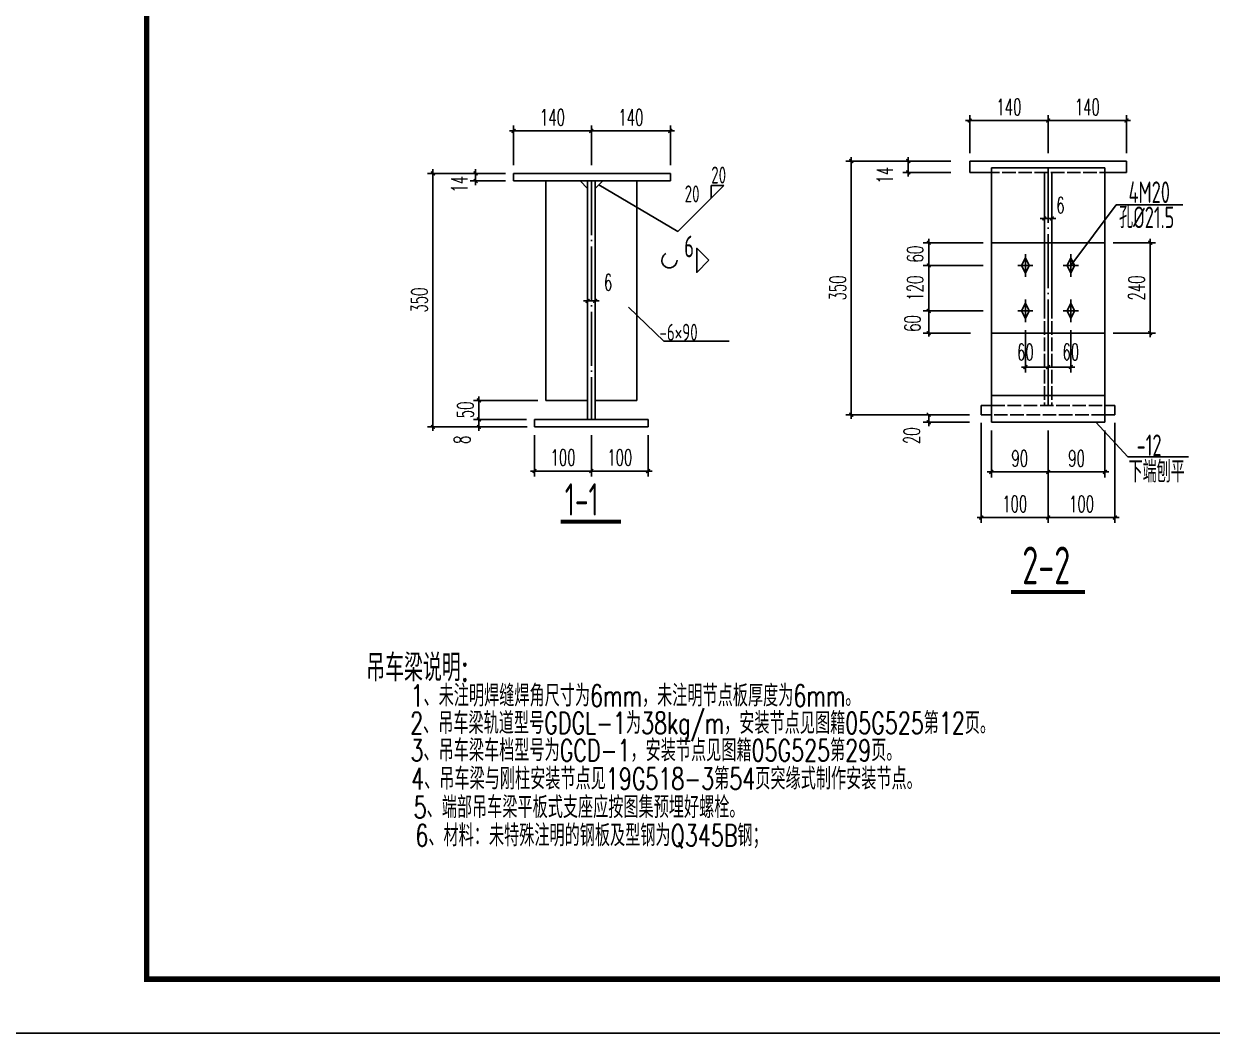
# Model space of a CAD drawing. Extents: x 14207793 to 14719554, y -1675802 to -1228715.
# Drawn here: x 14457655 to 14479635, y -1418568 to -1399893 of the extents above; entities that cross this region are included whole.
import ezdxf

# ---------------------------------------------------------------- set-up
doc = ezdxf.new("R2010")
doc.units = 0
doc.header["$LTSCALE"] = 500
doc.header["$MEASUREMENT"] = 0
for name, pattern in [('5', [1.2, 0.5, -0.1, 0.5, -0.1]), ('DOTE', [2.42, 2, -0.2, 0.02, -0.2]), ('x', [5, 3, -2])]:
    doc.linetypes.add(name, pattern=pattern)
doc.layers.get('0').update_dxf_attribs({"linetype": 'CONTINUOUS'})
doc.layers.get('DEFPOINTS').update_dxf_attribs({"color": 140, "linetype": 'CONTINUOUS'})
for name, color, linetype in [('BOLT', 2, 'CONTINUOUS'), ('DIM', 3, 'CONTINUOUS'), ('DOTE', 8, 'DOTE'), ('PUB_TITLE', 4, 'CONTINUOUS'), ('S', 2, 'CONTINUOUS'), ('SYMB', 7, 'CONTINUOUS'), ('X', 2, 'x'), ('xiangtu', 7, 'CONTINUOUS')]:
    doc.layers.add(name, color=color, linetype=linetype)
doc.styles.add('DIM_FONT', font='SIMPLEX.shx', dxfattribs={"width": 0.6})
doc.styles.add('HZ', font='txt', dxfattribs={"width": 0.8, "bigfont": 'hztxt'})
doc.styles.get("Standard").update_dxf_attribs({"font": 'SYSZ.shx', "width": 0.75, "bigfont": 'SYFS.shx'})
doc.styles.add('TSSD_REIN', font='Tssdeng.shx', dxfattribs={"width": 0.65, "bigfont": 'hztxt.shx'})
doc.dimstyles.new('副本DIMN', dxfattribs={"dimtxt": 300, "dimasz": 0.5, "dimexe": 100, "dimexo": 150, "dimgap": 100, "dimtad": 1, "dimdec": 0, "dimlfac": 2, "dimzin": 0, "dimdsep": 46, "dimtxsty": 'DIM_FONT', "dimblk": '_DIMX', "dimcen": 0.09, "dimdle": 0.6, "dimclrd": 3, "dimclre": 3, "dimclrt": 7, "dimadec": 0, "dimazin": 0, "dimtfac": 3.036, "dimtdec": 0, "dimtix": 1, "dimtmove": 2, "dimatfit": 3, "dimldrblk": '_DIMX', "dimfxl": 0, "dimtolj": 1, "dimtzin": 0, "dimarcsym": 0})

# ---------------------------------------------------------------- blocks, each defined once
blk = doc.blocks.new('_DIMX')
blk.add_line((-150, 0), (150, 0))
at = {"const_width": 50}
blk.add_lwpolyline([(-70, -70), (70, 70)], dxfattribs=at)
blk = doc.blocks.new('*D799')
at = {"color": 3, "lineweight": -2}
for p, q in [((14475150, -1402285), (14475150, -1401583)), ((14476600, -1402285), (14476600, -1401583)), ((14475150, -1401683), (14476600, -1401683))]:
    blk.add_line(p, q, dxfattribs=at)
at = {"layer": 'DEFPOINTS', "color": 0}
for p in [(14476600, -1401683), (14475150, -1402435), (14476600, -1402435)]:
    blk.add_point(p, dxfattribs=at)
at = {"color": 3, "lineweight": -2, "xscale": 0.5, "yscale": 0.5, "zscale": 0.5, "rotation": 180}
blk.add_blockref('_DIMX', (14475150, -1401683), dxfattribs=at)
at = {"color": 3, "lineweight": -2, "xscale": 0.5, "yscale": 0.5, "zscale": 0.5}
blk.add_blockref('_DIMX', (14476600, -1401683), dxfattribs=at)
at = {"color": 7, "insert": (14475875, -1401433), "char_height": 300, "attachment_point": 5, "style": 'DIM_FONT'}
blk.add_mtext('\\A1;140', dxfattribs=at)
blk = doc.blocks.new('*D800')
at = {"color": 3, "lineweight": -2}
for p, q in [((14476600, -1402285), (14476600, -1401583)), ((14478050, -1402285), (14478050, -1401583)), ((14476600, -1401683), (14478050, -1401683))]:
    blk.add_line(p, q, dxfattribs=at)
at = {"layer": 'DEFPOINTS', "color": 0}
for p in [(14478050, -1401683), (14476600, -1402435), (14478050, -1402435)]:
    blk.add_point(p, dxfattribs=at)
at = {"color": 3, "lineweight": -2, "xscale": 0.5, "yscale": 0.5, "zscale": 0.5, "rotation": 180}
blk.add_blockref('_DIMX', (14476600, -1401683), dxfattribs=at)
at = {"color": 3, "lineweight": -2, "xscale": 0.5, "yscale": 0.5, "zscale": 0.5}
blk.add_blockref('_DIMX', (14478050, -1401683), dxfattribs=at)
at = {"color": 7, "insert": (14477325, -1401433), "char_height": 300, "attachment_point": 5, "style": 'DIM_FONT'}
blk.add_mtext('\\A1;140', dxfattribs=at)
blk = doc.blocks.new('*D801')
at = {"layer": 'DEFPOINTS', "color": 0}
for p in [(14476530, -1403215), (14476670, -1403215), (14476670, -1403495)]:
    blk.add_point(p, dxfattribs=at)
at = {"layer": 'DIM', "color": 3, "lineweight": -2}
for p, q in [((14476530, -1403365), (14476530, -1403595)), ((14476670, -1403365), (14476670, -1403595)), ((14476530, -1403495), (14476529, -1403495)), ((14476530, -1403495), (14476670, -1403495)), ((14476670, -1403495), (14476671, -1403495))]:
    blk.add_line(p, q, dxfattribs=at)
at = {"layer": 'DIM', "color": 3, "lineweight": -2, "xscale": 0.5, "yscale": 0.5, "zscale": 0.5}
blk.add_blockref('_DIMX', (14476530, -1403495), dxfattribs=at)
at = {"layer": 'DIM', "color": 3, "lineweight": -2, "xscale": 0.5, "yscale": 0.5, "zscale": 0.5, "rotation": 180}
blk.add_blockref('_DIMX', (14476670, -1403495), dxfattribs=at)
at = {"layer": 'DIM', "color": 7, "insert": (14476828, -1403250), "char_height": 300, "attachment_point": 5, "style": 'DIM_FONT'}
blk.add_mtext('\\A1;6', dxfattribs=at)
blk = doc.blocks.new('*D802')
at = {"color": 3, "lineweight": -2}
for p, q in [((14475550, -1407415), (14475550, -1408284)), ((14476600, -1407415), (14476600, -1408284)), ((14475550, -1408184), (14476600, -1408184))]:
    blk.add_line(p, q, dxfattribs=at)
at = {"layer": 'DEFPOINTS', "color": 0}
for p in [(14475550, -1407265), (14476600, -1407265), (14476600, -1408184)]:
    blk.add_point(p, dxfattribs=at)
at = {"color": 3, "lineweight": -2, "xscale": 0.5, "yscale": 0.5, "zscale": 0.5, "rotation": 180}
blk.add_blockref('_DIMX', (14475550, -1408184), dxfattribs=at)
at = {"color": 3, "lineweight": -2, "xscale": 0.5, "yscale": 0.5, "zscale": 0.5}
blk.add_blockref('_DIMX', (14476600, -1408184), dxfattribs=at)
at = {"color": 7, "insert": (14476075, -1407934), "char_height": 300, "attachment_point": 5, "style": 'DIM_FONT'}
blk.add_mtext('\\A1;90', dxfattribs=at)
blk = doc.blocks.new('*D803')
at = {"color": 3, "lineweight": -2}
for p, q in [((14476600, -1407415), (14476600, -1408284)), ((14477650, -1407415), (14477650, -1408284)), ((14476600, -1408184), (14477650, -1408184))]:
    blk.add_line(p, q, dxfattribs=at)
at = {"layer": 'DEFPOINTS', "color": 0}
for p in [(14476600, -1407265), (14477650, -1407265), (14477650, -1408184)]:
    blk.add_point(p, dxfattribs=at)
at = {"color": 3, "lineweight": -2, "xscale": 0.5, "yscale": 0.5, "zscale": 0.5, "rotation": 180}
blk.add_blockref('_DIMX', (14476600, -1408184), dxfattribs=at)
at = {"color": 3, "lineweight": -2, "xscale": 0.5, "yscale": 0.5, "zscale": 0.5}
blk.add_blockref('_DIMX', (14477650, -1408184), dxfattribs=at)
at = {"color": 7, "insert": (14477125, -1407934), "char_height": 300, "attachment_point": 5, "style": 'DIM_FONT'}
blk.add_mtext('\\A1;90', dxfattribs=at)
blk = doc.blocks.new('*D804')
at = {"color": 3, "lineweight": -2}
for p, q in [((14474798, -1402435), (14472859, -1402435)), ((14472959, -1402436), (14472959, -1407125)), ((14474848, -1407125), (14472859, -1407125))]:
    blk.add_line(p, q, dxfattribs=at)
at = {"layer": 'DEFPOINTS', "color": 0}
for p in [(14474948, -1402435), (14472959, -1407125), (14474998, -1407125)]:
    blk.add_point(p, dxfattribs=at)
at = {"color": 3, "lineweight": -2, "xscale": 0.5, "yscale": 0.5, "zscale": 0.5}
for p, rotation in [((14472959, -1402435), 90), ((14472959, -1407125), 270)]:
    blk.add_blockref('_DIMX', p, dxfattribs=dict(at, rotation=rotation))
at = {"color": 7, "insert": (14472709, -1404780), "char_height": 300, "attachment_point": 5, "rotation": 90, "style": 'DIM_FONT'}
blk.add_mtext('\\A1;350', dxfattribs=at)
blk = doc.blocks.new('*D805')
at = {"color": 3, "lineweight": -2}
for p, q in [((14474798, -1402435), (14473913, -1402435)), ((14474013, -1402436), (14474013, -1402645)), ((14474798, -1402645), (14473913, -1402645))]:
    blk.add_line(p, q, dxfattribs=at)
at = {"layer": 'DEFPOINTS', "color": 0}
for p in [(14474948, -1402435), (14474013, -1402645), (14474948, -1402645)]:
    blk.add_point(p, dxfattribs=at)
at = {"color": 3, "lineweight": -2, "xscale": 0.5, "yscale": 0.5, "zscale": 0.5}
for p, rotation in [((14474013, -1402435), 90), ((14474013, -1402645), 270)]:
    blk.add_blockref('_DIMX', p, dxfattribs=dict(at, rotation=rotation))
at = {"color": 7, "insert": (14473581, -1402695), "char_height": 300, "attachment_point": 5, "rotation": 90, "style": 'DIM_FONT'}
blk.add_mtext('\\A1;14', dxfattribs=at)
blk = doc.blocks.new('*D806')
at = {"color": 3, "lineweight": -2}
for p, q in [((14466952, -1407211), (14465973, -1407211)), ((14466952, -1407351), (14465973, -1407351)), ((14466073, -1407211), (14466073, -1407210)), ((14466073, -1407211), (14466073, -1407351)), ((14466073, -1407352), (14466073, -1407352))]:
    blk.add_line(p, q, dxfattribs=at)
at = {"layer": 'DEFPOINTS', "color": 0}
for p in [(14466073, -1407351), (14467102, -1407211), (14467102, -1407351)]:
    blk.add_point(p, dxfattribs=at)
at = {"color": 3, "lineweight": -2, "xscale": 0.5, "yscale": 0.5, "zscale": 0.5}
for p, rotation in [((14466073, -1407211), 270), ((14466073, -1407351), 90)]:
    blk.add_blockref('_DIMX', p, dxfattribs=dict(at, rotation=rotation))
at = {"color": 7, "insert": (14465761, -1407589), "char_height": 300, "attachment_point": 5, "rotation": 90, "style": 'DIM_FONT'}
blk.add_mtext('\\A1;8', dxfattribs=at)
blk = doc.blocks.new('*D807')
at = {"color": 3, "lineweight": -2}
for p, q in [((14466564, -1402661), (14465912, -1402661)), ((14466012, -1402661), (14466012, -1402660)), ((14466012, -1402661), (14466012, -1402801)), ((14466564, -1402801), (14465912, -1402801)), ((14466012, -1402802), (14466012, -1402802))]:
    blk.add_line(p, q, dxfattribs=at)
at = {"layer": 'DEFPOINTS', "color": 0}
for p in [(14466714, -1402661), (14466012, -1402801), (14466714, -1402801)]:
    blk.add_point(p, dxfattribs=at)
at = {"color": 3, "lineweight": -2, "xscale": 0.5, "yscale": 0.5, "zscale": 0.5}
for p, rotation in [((14466012, -1402661), 270), ((14466012, -1402801), 90)]:
    blk.add_blockref('_DIMX', p, dxfattribs=dict(at, rotation=rotation))
at = {"color": 7, "insert": (14465711, -1402861), "char_height": 300, "attachment_point": 5, "rotation": 90, "style": 'DIM_FONT'}
blk.add_mtext('\\A1;14', dxfattribs=at)
blk = doc.blocks.new('*D808')
at = {"color": 3, "lineweight": -2}
for p, q in [((14466564, -1402661), (14465122, -1402661)), ((14465222, -1402662), (14465222, -1407351)), ((14466964, -1407351), (14465122, -1407351))]:
    blk.add_line(p, q, dxfattribs=at)
at = {"layer": 'DEFPOINTS', "color": 0}
for p in [(14466714, -1402661), (14465222, -1407351), (14467114, -1407351)]:
    blk.add_point(p, dxfattribs=at)
at = {"color": 3, "lineweight": -2, "xscale": 0.5, "yscale": 0.5, "zscale": 0.5}
for p, rotation in [((14465222, -1402661), 90), ((14465222, -1407351), 270)]:
    blk.add_blockref('_DIMX', p, dxfattribs=dict(at, rotation=rotation))
at = {"color": 7, "insert": (14464972, -1405006), "char_height": 300, "attachment_point": 5, "rotation": 90, "style": 'DIM_FONT'}
blk.add_mtext('\\A1;350', dxfattribs=at)
blk = doc.blocks.new('*D809')
at = {"color": 3, "lineweight": -2}
for p, q in [((14468152, -1407501), (14468152, -1408267)), ((14469202, -1407501), (14469202, -1408267)), ((14468153, -1408167), (14469202, -1408167))]:
    blk.add_line(p, q, dxfattribs=at)
at = {"layer": 'DEFPOINTS', "color": 0}
for p in [(14468152, -1407351), (14469202, -1407351), (14469202, -1408167)]:
    blk.add_point(p, dxfattribs=at)
at = {"color": 3, "lineweight": -2, "xscale": 0.5, "yscale": 0.5, "zscale": 0.5, "rotation": 180}
blk.add_blockref('_DIMX', (14468152, -1408167), dxfattribs=at)
at = {"color": 3, "lineweight": -2, "xscale": 0.5, "yscale": 0.5, "zscale": 0.5}
blk.add_blockref('_DIMX', (14469202, -1408167), dxfattribs=at)
at = {"color": 7, "insert": (14468678, -1407917), "char_height": 300, "attachment_point": 5, "style": 'DIM_FONT'}
blk.add_mtext('\\A1;100', dxfattribs=at)
blk = doc.blocks.new('*D810')
at = {"color": 3, "lineweight": -2}
for p, q in [((14467102, -1407501), (14467102, -1408267)), ((14468152, -1407501), (14468152, -1408267)), ((14467103, -1408167), (14468152, -1408167))]:
    blk.add_line(p, q, dxfattribs=at)
at = {"layer": 'DEFPOINTS', "color": 0}
for p in [(14467102, -1407351), (14468152, -1407351), (14468152, -1408167)]:
    blk.add_point(p, dxfattribs=at)
at = {"color": 3, "lineweight": -2, "xscale": 0.5, "yscale": 0.5, "zscale": 0.5, "rotation": 180}
blk.add_blockref('_DIMX', (14467102, -1408167), dxfattribs=at)
at = {"color": 3, "lineweight": -2, "xscale": 0.5, "yscale": 0.5, "zscale": 0.5}
blk.add_blockref('_DIMX', (14468152, -1408167), dxfattribs=at)
at = {"color": 7, "insert": (14467628, -1407917), "char_height": 300, "attachment_point": 5, "style": 'DIM_FONT'}
blk.add_mtext('\\A1;100', dxfattribs=at)
blk = doc.blocks.new('*D811')
at = {"layer": 'DEFPOINTS', "color": 0}
for p in [(14468082, -1404584), (14468222, -1404584), (14468222, -1405020)]:
    blk.add_point(p, dxfattribs=at)
at = {"layer": 'DIM', "color": 3, "lineweight": -2}
for p, q in [((14468082, -1404734), (14468082, -1405120)), ((14468222, -1404734), (14468222, -1405120)), ((14468082, -1405020), (14468082, -1405020)), ((14468082, -1405020), (14468222, -1405020)), ((14468223, -1405020), (14468224, -1405020))]:
    blk.add_line(p, q, dxfattribs=at)
at = {"layer": 'DIM', "color": 3, "lineweight": -2, "xscale": 0.5, "yscale": 0.5, "zscale": 0.5}
blk.add_blockref('_DIMX', (14468082, -1405020), dxfattribs=at)
at = {"layer": 'DIM', "color": 3, "lineweight": -2, "xscale": 0.5, "yscale": 0.5, "zscale": 0.5, "rotation": 180}
blk.add_blockref('_DIMX', (14468222, -1405020), dxfattribs=at)
at = {"layer": 'DIM', "color": 7, "insert": (14468463, -1404677), "char_height": 300, "attachment_point": 5, "style": 'DIM_FONT'}
blk.add_mtext('\\A1;6', dxfattribs=at)
blk = doc.blocks.new('*D812')
at = {"color": 3, "lineweight": -2}
for p, q in [((14468152, -1402511), (14468152, -1401776)), ((14468153, -1401876), (14469613, -1401876)), ((14469613, -1402511), (14469613, -1401776))]:
    blk.add_line(p, q, dxfattribs=at)
at = {"layer": 'DEFPOINTS', "color": 0}
for p in [(14469613, -1401876), (14468152, -1402661), (14469613, -1402661)]:
    blk.add_point(p, dxfattribs=at)
at = {"color": 3, "lineweight": -2, "xscale": 0.5, "yscale": 0.5, "zscale": 0.5, "rotation": 180}
blk.add_blockref('_DIMX', (14468152, -1401876), dxfattribs=at)
at = {"color": 3, "lineweight": -2, "xscale": 0.5, "yscale": 0.5, "zscale": 0.5}
blk.add_blockref('_DIMX', (14469613, -1401876), dxfattribs=at)
at = {"color": 7, "insert": (14468883, -1401626), "char_height": 300, "attachment_point": 5, "style": 'DIM_FONT'}
blk.add_mtext('\\A1;140', dxfattribs=at)
blk = doc.blocks.new('*D813')
at = {"color": 3, "lineweight": -2}
for p, q in [((14466714, -1402511), (14466714, -1401776)), ((14466715, -1401876), (14468152, -1401876)), ((14468152, -1402511), (14468152, -1401776))]:
    blk.add_line(p, q, dxfattribs=at)
at = {"layer": 'DEFPOINTS', "color": 0}
for p in [(14468152, -1401876), (14466714, -1402661), (14468152, -1402661)]:
    blk.add_point(p, dxfattribs=at)
at = {"color": 3, "lineweight": -2, "xscale": 0.5, "yscale": 0.5, "zscale": 0.5, "rotation": 180}
blk.add_blockref('_DIMX', (14466714, -1401876), dxfattribs=at)
at = {"color": 3, "lineweight": -2, "xscale": 0.5, "yscale": 0.5, "zscale": 0.5}
blk.add_blockref('_DIMX', (14468152, -1401876), dxfattribs=at)
at = {"color": 7, "insert": (14467433, -1401626), "char_height": 300, "attachment_point": 5, "style": 'DIM_FONT'}
blk.add_mtext('\\A1;140', dxfattribs=at)
blk = doc.blocks.new('*D814')
at = {"color": 3, "lineweight": -2}
for p, q in [((14467162, -1406861), (14465973, -1406861)), ((14466073, -1406861), (14466073, -1406860)), ((14466073, -1406861), (14466073, -1407211)), ((14466952, -1407211), (14465973, -1407211)), ((14466073, -1407212), (14466073, -1407212))]:
    blk.add_line(p, q, dxfattribs=at)
at = {"layer": 'DEFPOINTS', "color": 0}
for p in [(14467312, -1406861), (14466073, -1407211), (14467102, -1407211)]:
    blk.add_point(p, dxfattribs=at)
at = {"color": 3, "lineweight": -2, "xscale": 0.5, "yscale": 0.5, "zscale": 0.5}
for p, rotation in [((14466073, -1406861), 270), ((14466073, -1407211), 90)]:
    blk.add_blockref('_DIMX', p, dxfattribs=dict(at, rotation=rotation))
at = {"color": 7, "insert": (14465823, -1407036), "char_height": 300, "attachment_point": 5, "rotation": 90, "style": 'DIM_FONT'}
blk.add_mtext('\\A1;50', dxfattribs=at)
blk = doc.blocks.new('*D815')
at = {"color": 3, "lineweight": -2}
for p, q in [((14475400, -1404364), (14474292, -1404364)), ((14474392, -1404364), (14474392, -1405203)), ((14475400, -1405204), (14474292, -1405204))]:
    blk.add_line(p, q, dxfattribs=at)
at = {"layer": 'DEFPOINTS', "color": 0}
for p in [(14475550, -1404364), (14474392, -1405204), (14475550, -1405204)]:
    blk.add_point(p, dxfattribs=at)
at = {"color": 3, "lineweight": -2, "xscale": 0.5, "yscale": 0.5, "zscale": 0.5}
for p, rotation in [((14474392, -1404364), 90), ((14474392, -1405204), 270)]:
    blk.add_blockref('_DIMX', p, dxfattribs=dict(at, rotation=rotation))
at = {"color": 7, "insert": (14474142, -1404784), "char_height": 300, "attachment_point": 5, "rotation": 90, "style": 'DIM_FONT'}
blk.add_mtext('\\A1;120', dxfattribs=at)
blk = doc.blocks.new('*D816')
at = {"color": 3, "lineweight": -2}
for p, q in [((14475400, -1403944), (14474292, -1403944)), ((14474392, -1403943), (14474392, -1403943)), ((14474392, -1403944), (14474392, -1404364)), ((14475400, -1404364), (14474292, -1404364)), ((14474392, -1404364), (14474392, -1404365))]:
    blk.add_line(p, q, dxfattribs=at)
at = {"layer": 'DEFPOINTS', "color": 0}
for p in [(14475550, -1403944), (14474392, -1404364), (14475550, -1404364)]:
    blk.add_point(p, dxfattribs=at)
at = {"color": 3, "lineweight": -2, "xscale": 0.5, "yscale": 0.5, "zscale": 0.5}
for p, rotation in [((14474392, -1403944), 270), ((14474392, -1404364), 90)]:
    blk.add_blockref('_DIMX', p, dxfattribs=dict(at, rotation=rotation))
at = {"color": 7, "insert": (14474142, -1404154), "char_height": 300, "attachment_point": 5, "rotation": 90, "style": 'DIM_FONT'}
blk.add_mtext('\\A1;60', dxfattribs=at)
blk = doc.blocks.new('*D817')
at = {"color": 3, "lineweight": -2}
for p, q in [((14476180, -1405564), (14476180, -1406343)), ((14476600, -1405415), (14476600, -1406343)), ((14476180, -1406243), (14476600, -1406243))]:
    blk.add_line(p, q, dxfattribs=at)
at = {"layer": 'DEFPOINTS', "color": 0}
for p in [(14476180, -1405414), (14476600, -1405265), (14476600, -1406243)]:
    blk.add_point(p, dxfattribs=at)
at = {"color": 3, "lineweight": -2, "xscale": 0.5, "yscale": 0.5, "zscale": 0.5, "rotation": 180}
blk.add_blockref('_DIMX', (14476180, -1406243), dxfattribs=at)
at = {"color": 3, "lineweight": -2, "xscale": 0.5, "yscale": 0.5, "zscale": 0.5}
blk.add_blockref('_DIMX', (14476600, -1406243), dxfattribs=at)
at = {"color": 7, "insert": (14476180, -1405966), "char_height": 300, "attachment_point": 5, "style": 'DIM_FONT'}
blk.add_mtext('\\A1;60', dxfattribs=at)
blk = doc.blocks.new('*D818')
at = {"color": 3, "lineweight": -2}
for p, q in [((14476600, -1405623), (14476600, -1406343)), ((14477020, -1405564), (14477020, -1406343)), ((14477020, -1406243), (14476600, -1406243))]:
    blk.add_line(p, q, dxfattribs=at)
at = {"layer": 'DEFPOINTS', "color": 0}
for p in [(14477020, -1405414), (14476600, -1405473), (14476600, -1406243)]:
    blk.add_point(p, dxfattribs=at)
at = {"color": 3, "lineweight": -2, "xscale": 0.5, "yscale": 0.5, "zscale": 0.5, "rotation": 180}
blk.add_blockref('_DIMX', (14476600, -1406243), dxfattribs=at)
at = {"color": 3, "lineweight": -2, "xscale": 0.5, "yscale": 0.5, "zscale": 0.5}
blk.add_blockref('_DIMX', (14477020, -1406243), dxfattribs=at)
at = {"color": 7, "insert": (14477020, -1405964), "char_height": 300, "attachment_point": 5, "style": 'DIM_FONT'}
blk.add_mtext('\\A1;60', dxfattribs=at)
blk = doc.blocks.new('*D819')
at = {"layer": 'DEFPOINTS', "color": 0}
for p in [(14477650, -1403944), (14478487, -1403944), (14477650, -1405616)]:
    blk.add_point(p, dxfattribs=at)
at = {"layer": 'DIM', "color": 3, "lineweight": -2}
for p, q in [((14477800, -1403944), (14478587, -1403944)), ((14478487, -1405616), (14478487, -1403944)), ((14477800, -1405616), (14478587, -1405616))]:
    blk.add_line(p, q, dxfattribs=at)
at = {"layer": 'DIM', "color": 3, "lineweight": -2, "xscale": 0.5, "yscale": 0.5, "zscale": 0.5}
for p, rotation in [((14478487, -1403944), 90), ((14478487, -1405616), 270)]:
    blk.add_blockref('_DIMX', p, dxfattribs=dict(at, rotation=rotation))
at = {"layer": 'DIM', "color": 7, "insert": (14478237, -1404780), "char_height": 300, "attachment_point": 5, "rotation": 90, "style": 'DIM_FONT'}
blk.add_mtext('\\A1;240', dxfattribs=at)
blk = doc.blocks.new('*D820')
at = {"layer": 'DEFPOINTS', "color": 0}
for p in [(14475364, -1407125), (14476600, -1407565), (14476600, -1409027)]:
    blk.add_point(p, dxfattribs=at)
at = {"layer": 'DIM', "color": 3, "lineweight": -2}
for p, q in [((14475364, -1407275), (14475364, -1409127)), ((14476600, -1407715), (14476600, -1409127)), ((14475365, -1409027), (14476600, -1409027))]:
    blk.add_line(p, q, dxfattribs=at)
at = {"layer": 'DIM', "color": 3, "lineweight": -2, "xscale": 0.5, "yscale": 0.5, "zscale": 0.5, "rotation": 180}
blk.add_blockref('_DIMX', (14475364, -1409027), dxfattribs=at)
at = {"layer": 'DIM', "color": 3, "lineweight": -2, "xscale": 0.5, "yscale": 0.5, "zscale": 0.5}
blk.add_blockref('_DIMX', (14476600, -1409027), dxfattribs=at)
at = {"layer": 'DIM', "color": 7, "insert": (14475982, -1408777), "char_height": 300, "attachment_point": 5, "style": 'DIM_FONT'}
blk.add_mtext('\\A1;100', dxfattribs=at)
blk = doc.blocks.new('*D821')
at = {"layer": 'DEFPOINTS', "color": 0}
for p in [(14477836, -1407125), (14476600, -1407265), (14476600, -1409027)]:
    blk.add_point(p, dxfattribs=at)
at = {"layer": 'DIM', "color": 3, "lineweight": -2}
for p, q in [((14477836, -1407275), (14477836, -1409127)), ((14476600, -1407415), (14476600, -1409127)), ((14477835, -1409027), (14476600, -1409027))]:
    blk.add_line(p, q, dxfattribs=at)
at = {"layer": 'DIM', "color": 3, "lineweight": -2, "xscale": 0.5, "yscale": 0.5, "zscale": 0.5, "rotation": 180}
blk.add_blockref('_DIMX', (14476600, -1409027), dxfattribs=at)
at = {"layer": 'DIM', "color": 3, "lineweight": -2, "xscale": 0.5, "yscale": 0.5, "zscale": 0.5}
blk.add_blockref('_DIMX', (14477836, -1409027), dxfattribs=at)
at = {"layer": 'DIM', "color": 7, "insert": (14477218, -1408777), "char_height": 300, "attachment_point": 5, "style": 'DIM_FONT'}
blk.add_mtext('\\A1;100', dxfattribs=at)

msp = doc.modelspace()

# ---------------------------------------------------------------- linework, layer by layer
for p, q in [((14477650, -1403943.98), (14475550, -1403943.98)), ((14474391.82, -1405616.2), (14474391.82, -1405541.2)), ((14477650, -1405616.2), (14475550, -1405616.2)), ((14475550, -1406769.98), (14477650, -1406769.98)), ((14474391.82, -1407125.09), (14474391.82, -1407200.09))]:
    msp.add_line(p, q)
at = {"color": 3}
for p, q in [((14474391.82, -1405203.48), (14474391.82, -1405202.98)), ((14474391.82, -1405203.98), (14474391.82, -1405677.66)), ((14475167.05, -1405616.2), (14474291.82, -1405616.2)), ((14474391.82, -1405616.7), (14474391.82, -1405617.2)), ((14475147.5, -1407125.09), (14474291.82, -1407125.09)), ((14474391.82, -1407124.59), (14474391.82, -1407124.09)), ((14474391.82, -1407125.09), (14474391.82, -1407265.09)), ((14475147.5, -1407265.09), (14474291.82, -1407265.09)), ((14474391.82, -1407265.59), (14474391.82, -1407266.09))]:
    msp.add_line(p, q, dxfattribs=at)
at = {"const_width": 25}
for points in [[(14474426.82, -1405651.2), (14474356.82, -1405581.2)], [(14474356.82, -1407090.09), (14474426.82, -1407160.09)]]:
    msp.add_lwpolyline(points, dxfattribs=at)
at = {"layer": 'BOLT'}
for p, q in [((14476180, -1404153.98), (14476180, -1404573.98)), ((14477020, -1404153.98), (14477020, -1404573.98)), ((14476040, -1404363.98), (14476320, -1404363.98)), ((14476880, -1404363.98), (14477160, -1404363.98)), ((14476180, -1404993.98), (14476180, -1405413.98)), ((14477020, -1404993.98), (14477020, -1405413.98)), ((14476040, -1405203.98), (14476320, -1405203.98)), ((14476880, -1405203.98), (14477160, -1405203.98))]:
    msp.add_line(p, q, dxfattribs=at)
for points in [[(14476110, -1404363.98), (14476180, -1404223.98), (14476250, -1404363.98), (14476180, -1404503.98)], [(14476950, -1404363.98), (14477020, -1404223.98), (14477090, -1404363.98), (14477020, -1404503.98)], [(14476110, -1405203.98), (14476180, -1405063.98), (14476250, -1405203.98), (14476180, -1405343.98)], [(14476950, -1405203.98), (14477020, -1405063.98), (14477090, -1405203.98), (14477020, -1405343.98)]]:
    msp.add_lwpolyline(points, close=True, dxfattribs=at)
at = {"layer": 'DIM'}
for p, q in [((14475150, -1402645.09), (14475550, -1402645.09)), ((14477650, -1402645.09), (14478050, -1402645.09)), ((14470366.93, -1402886.9), (14470366.93, -1403121.5)), ((14470601.54, -1402886.9), (14470366.93, -1402886.9))]:
    msp.add_line(p, q, dxfattribs=at)
for points in [[(14468292.5, -1402871.48), (14469754.55, -1403733.89), (14470605.21, -1402883.23)], [(14477020, -1404363.98), (14477860.89, -1403244.22), (14477860.89, -1403244.22), (14479090.93, -1403244.22)], [(14468841.87, -1405135.05), (14469492.79, -1405763.95), (14469492.79, -1405763.95), (14470703.21, -1405764.06)], [(14477483.14, -1407265.09), (14478076.58, -1407906.26), (14478076.58, -1407906.26), (14479195.22, -1407906.26)]]:
    msp.add_lwpolyline(points, dxfattribs=at)
at = {"layer": 'DIM', "const_width": 70.88}
for points in [[(14468698.03, -1409105.46), (14467582.5, -1409105.46)], [(14477280.22, -1410403.77), (14475915.22, -1410403.77)]]:
    msp.add_lwpolyline(points, dxfattribs=at)
at = {"layer": 'DOTE'}
for p, q in [((14476600, -1402575.09), (14476600, -1406953.65)), ((14468152.5, -1402801.48), (14468152.5, -1407211.48))]:
    msp.add_line(p, q, dxfattribs=at)
at = {"layer": 'PUB_TITLE'}
msp.add_lwpolyline([(14457430, -1418567.5), (14516830, -1418567.5), (14516830, -1376567.5), (14457430, -1376567.5)], close=True, dxfattribs=at)
at = {"layer": 'PUB_TITLE', "const_width": 100}
msp.add_lwpolyline([(14459930, -1417567.5), (14515830, -1417567.5), (14515830, -1377567.5), (14459930, -1377567.5)], close=True, dxfattribs=at)
at = {"layer": 'S'}
for p, q in [((14475150, -1402435.09), (14475150, -1402645.09)), ((14475150, -1402435.09), (14478050, -1402435.09)), ((14478050, -1402435.09), (14478050, -1402645.09)), ((14466714.24, -1402661.48), (14469613.23, -1402661.48)), ((14466714.24, -1402661.48), (14466714.24, -1402801.48)), ((14469613.23, -1402661.48), (14469613.23, -1402801.48)), ((14475150, -1402645.09), (14475150, -1402645.09)), ((14475550, -1402561.09), (14477650, -1402561.09)), ((14475550, -1407265.09), (14475550, -1402561.09)), ((14476530, -1402645.09), (14476530, -1405097.77)), ((14476670, -1402645.09), (14476670, -1405097.77)), ((14477650, -1407265.09), (14477650, -1402561.09)), ((14478050, -1402645.09), (14478050, -1402645.09)), ((14466714.24, -1402801.48), (14469613.23, -1402801.48)), ((14467312.5, -1402801.48), (14467312.5, -1406861.48)), ((14467942.5, -1402801.48), (14468082.5, -1402941.48)), ((14468082.5, -1402801.48), (14468082.5, -1407211.48)), ((14468362.5, -1402801.48), (14468222.5, -1402941.48)), ((14468222.5, -1402801.48), (14468222.5, -1407211.48)), ((14468992.5, -1402801.48), (14468992.5, -1406861.48)), ((14467312.5, -1406861.48), (14468082.5, -1406861.48)), ((14468222.5, -1406861.48), (14468992.5, -1406861.48)), ((14475550, -1406905.27), (14475550, -1407125.09)), ((14477650, -1406905.27), (14477650, -1407125.09)), ((14475364.17, -1406953.65), (14475550, -1406953.65)), ((14475364.17, -1406953.65), (14475364.17, -1407125.09)), ((14475364.17, -1407125.09), (14475550, -1407125.09)), ((14477650, -1406953.65), (14477835.83, -1406953.65)), ((14477650, -1407125.09), (14477835.83, -1407125.09)), ((14477835.83, -1406953.65), (14477835.83, -1407125.09)), ((14467102.5, -1407211.48), (14467102.5, -1407351.48)), ((14467102.5, -1407211.48), (14469202.5, -1407211.48)), ((14467102.5, -1407351.48), (14469202.5, -1407351.48)), ((14469202.5, -1407211.48), (14469202.5, -1407351.48)), ((14475550, -1407265.09), (14477650, -1407265.09))]:
    msp.add_line(p, q, dxfattribs=at)
at = {"layer": 'SYMB'}
for points in [[(14468813.07, -1402801.48, 0, 46.67, 0), (14468876.96, -1402926.05, 0, 0, 0), (14469596.55, -1404269.45, 0, 0, 0), (14470436.55, -1404269.45, 0, 0, 0)], [(14468222.5, -1403197.75, 0, 46.67, 0), (14468336.24, -1403283.85, 0, 0, 0), (14469596.55, -1404269.45, 0, 0, 0)]]:
    msp.add_lwpolyline(points, format="xyseb", dxfattribs=at)
msp.add_lwpolyline([(14470324.55, -1404269.45), (14470100.55, -1404045.45), (14470100.55, -1404493.45)], close=True, dxfattribs=at)
msp.add_arc((14469596.55, -1404269.45), 140, 117.153519, 0, dxfattribs=at)
at = {"layer": 'X', "color": 9, "linetype": '5'}
for p, q in [((14475150, -1402645.09), (14478050, -1402645.09)), ((14476530, -1405097.77), (14476530, -1406953.65)), ((14476670, -1405097.77), (14476670, -1406953.65)), ((14475550, -1406953.65), (14477650, -1406953.65)), ((14477650, -1407125.09), (14475550, -1407125.09))]:
    msp.add_line(p, q, dxfattribs=at)

# ---------------------------------------------------------------- block references
at = {"color": 3, "xscale": 0.5, "yscale": 0.5, "zscale": 0.5}
for p, rotation in [((14474391.82, -1405203.98), 270), ((14474391.82, -1407265.09), 90)]:
    msp.add_blockref('_DIMX', p, dxfattribs=dict(at, rotation=rotation))

# ---------------------------------------------------------------- texts
at = {"color": 0, "linetype": 'Continuous', "style": 'HZ', "width": 0.7}
for s, height, p in [('吊车梁说明:', 500, (14463987.5, -1412055)), ('1、未注明焊缝焊角尺寸为6mm，未注明节点板厚度为6mm。', 400, (14464808.51, -1412522.77)), ('2、吊车梁轨道型号GDGL-1为38kg/m，安装节点见图籍05G525第12页。', 400, (14464799.91, -1413030.49)), ('3、吊车梁车档型号为GCD-1，安装节点见图籍05G525第29页。', 400, (14464807.41, -1413535.49)), ('4、吊车梁与刚柱安装节点见19G518-3第54页突缘式制作安装节点。', 400, (14464819.91, -1414059.16)), ('5、端部吊车梁平板式支座应按图集预埋好螺栓。', 400, (14464865.47, -1414587.23)), ('6、材料：未特殊注明的钢板及型钢为Q345B钢；', 400, (14464898.12, -1415108.59, -2))]:
    msp.add_text(s, height=height, dxfattribs=at).set_placement(p)
at = {"color": 7, "char_height": 300, "attachment_point": 5, "rotation": 90, "style": 'DIM_FONT'}
for s, insert in [('60', (14474091.82, -1405438.17)), ('\\A1;20', (14474077.31, -1407513.97))]:
    msp.add_mtext(s, dxfattribs=dict(at, insert=insert))
at = {"layer": 'DIM', "width": 0.75}
for s, p in [('20', (14470369.65, -1402849.61)), ('20', (14469877.96, -1403198.32)), ('-6×90', (14469411.84, -1405757.53))]:
    msp.add_text(s, height=315, dxfattribs=at).set_placement(p)
at = {"layer": 'DIM', "style": 'TSSD_REIN', "width": 0.65}
for s, p in [('4M20', (14478086.82, -1403209.39)), ('孔%%c21.5', (14477912.23, -1403674.21)), ('-12', (14478236.04, -1407890.65)), ('下端刨平', (14478088.11, -1408378.1))]:
    msp.add_text(s, height=400, dxfattribs=at).set_placement(p)
at = {"layer": 'SYMB', "style": 'TSSD_REIN', "width": 0.65}
msp.add_text('6', height=400, dxfattribs=at).set_placement((14469870.3, -1404213.45))
at = {"layer": 'xiangtu', "style": 'TSSD_REIN', "width": 0.65}
for s, height, p in [('1-1', 600, (14467661.09, -1408992.96)), ('2-2', 700, (14476121.3, -1410263.77))]:
    msp.add_text(s, height=height, dxfattribs=at).set_placement(p)

# ---------------------------------------------------------------- dimensions: what is measured, and where the dimension line sits
for base, p1, p2, text, picture, middle in [((14476600, -1401683.3), (14475150, -1402435.09), (14476600, -1402435.09), '140', '*D799', (14475875, -1401433.3)), ((14478050, -1401683.3), (14476600, -1402435.09), (14478050, -1402435.09), '140', '*D800', (14477325, -1401433.3)), ((14468152.5, -1401876.41), (14466714.24, -1402661.48), (14468152.5, -1402661.48), '140', '*D813', (14467433.37, -1401626.41)), ((14469613.23, -1401876.41), (14468152.5, -1402661.48), (14469613.23, -1402661.48), '140', '*D812', (14468882.87, -1401626.41)), ((14468152.5, -1408167.32), (14467102.5, -1407351.48), (14468152.5, -1407351.48), '100', '*D810', (14467627.5, -1407917.32)), ((14469202.5, -1408167.32), (14468152.5, -1407351.48), (14469202.5, -1407351.48), '100', '*D809', (14468677.5, -1407917.32)), ((14476600, -1408184.1), (14475550, -1407265.09), (14476600, -1407265.09), '90', '*D802', (14476075, -1407934.1)), ((14477650, -1408184.1), (14476600, -1407265.09), (14477650, -1407265.09), '90', '*D803', (14477125, -1407934.1))]:
    dim = msp.add_linear_dim(base=base, p1=p1, p2=p2, text=text, dimstyle='副本DIMN')
    dim.commit()
    dim.dimension.update_dxf_attribs({"geometry": picture, "text_midpoint": middle})
for base, p1, p2, text, picture, middle in [((14472958.95, -1407125.09), (14474947.5, -1402435.09), (14474997.5, -1407125.09), '350', '*D804', (14472708.95, -1404780.09)), ((14465221.98, -1407351.48), (14466714.24, -1402661.48), (14467114.24, -1407351.48), '350', '*D808', (14464971.98, -1405006.48)), ((14474391.82, -1404363.98), (14475550, -1403943.98), (14475550, -1404363.98), '60', '*D816', (14474141.82, -1404153.98)), ((14474391.82, -1405203.98), (14475550, -1404363.98), (14475550, -1405203.98), '120', '*D815', (14474141.82, -1404783.98)), ((14466073.03, -1407211.48), (14467312.5, -1406861.48), (14467102.5, -1407211.48), '50', '*D814', (14465823.03, -1407036.48))]:
    dim = msp.add_linear_dim(base=base, p1=p1, p2=p2, angle=90, text=text, dimstyle='副本DIMN')
    dim.commit()
    dim.dimension.update_dxf_attribs({"geometry": picture, "text_midpoint": middle})
for base, p1, p2, text, picture, middle in [((14474012.94, -1402645.09), (14474947.5, -1402435.09), (14474947.5, -1402645.09), '14', '*D805', (14473580.91, -1402695.37)), ((14466012.43, -1402801.48), (14466714.24, -1402661.48), (14466714.24, -1402801.48), '14', '*D807', (14465710.59, -1402860.73)), ((14466073.03, -1407351.48), (14467102.5, -1407211.48), (14467102.5, -1407351.48), '8', '*D806', (14465761.49, -1407589.25))]:
    dim = msp.add_linear_dim(base=base, p1=p1, p2=p2, angle=90, text=text, dimstyle='副本DIMN')
    dim.commit()
    dim.dimension.update_dxf_attribs({"geometry": picture, "text_midpoint": middle, "dimtype": 160})
for p1, p2, picture, middle in [((14476180, -1405413.98), (14476600, -1405265.3), '*D817', (14476180, -1405965.69)), ((14477020, -1405413.98), (14476600, -1405473.39), '*D818', (14477020, -1405964.23))]:
    dim = msp.add_linear_dim(base=(14476600, -1406243.29), p1=p1, p2=p2, text='60', dimstyle='副本DIMN')
    dim.commit()
    dim.dimension.update_dxf_attribs({"geometry": picture, "text_midpoint": middle, "dimtype": 160})
at = {"layer": 'DIM'}
for base, p1, p2, picture, middle in [((14476670, -1403495), (14476530, -1403214.63), (14476670, -1403214.63), '*D801', (14476827.63, -1403250.39)), ((14468222.5, -1405020.43), (14468082.5, -1404584.44), (14468222.5, -1404584.44), '*D811', (14468462.91, -1404676.81))]:
    dim = msp.add_linear_dim(base=base, p1=p1, p2=p2, text='6', dimstyle='副本DIMN', dxfattribs=at)
    dim.commit()
    dim.dimension.update_dxf_attribs({"geometry": picture, "text_midpoint": middle, "dimtype": 160})
dim = msp.add_linear_dim(base=(14478486.67, -1403943.98), p1=(14477650, -1405616.2), p2=(14477650, -1403943.98), angle=90, text='240', dimstyle='副本DIMN', dxfattribs=at)
dim.commit()
dim.dimension.update_dxf_attribs({"geometry": '*D819', "text_midpoint": (14478236.67, -1404780.09)})
for p1, p2, picture, middle in [((14475364.17, -1407125.09), (14476600, -1407565.09), '*D820', (14475982.09, -1408776.69)), ((14477835.83, -1407125.09), (14476600, -1407265.09), '*D821', (14477217.91, -1408776.69))]:
    dim = msp.add_linear_dim(base=(14476600, -1409026.69), p1=p1, p2=p2, text='100', dimstyle='副本DIMN', dxfattribs=at)
    dim.commit()
    dim.dimension.update_dxf_attribs({"geometry": picture, "text_midpoint": middle})

doc.saveas('drawing.dxf')
